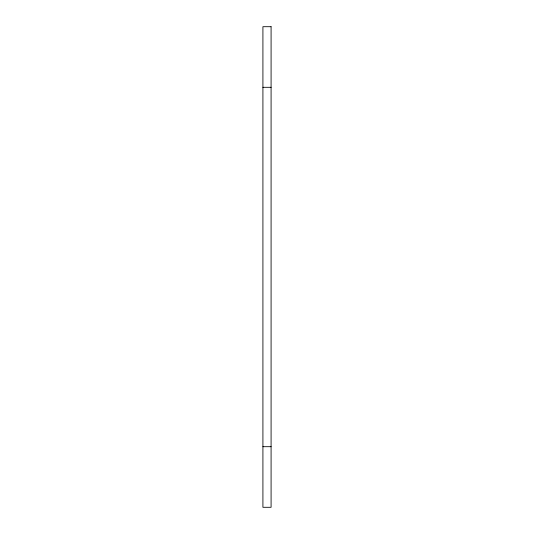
<?xml version="1.0" encoding="UTF-8"?>
<svg xmlns="http://www.w3.org/2000/svg" width="534" height="534" viewBox="0 0 534 534"><rect width="100%" height="100%" fill="white"/><g stroke="black" fill="none" stroke-linecap="round" stroke-linejoin="round"><path stroke-width="0.8" d="M262.915 87.309L271.085 87.309M262.915 446.691L271.085 446.691M271.085 26.7L262.915 26.7L262.915 507.3L271.085 507.3L271.085 26.7"/></g></svg>
